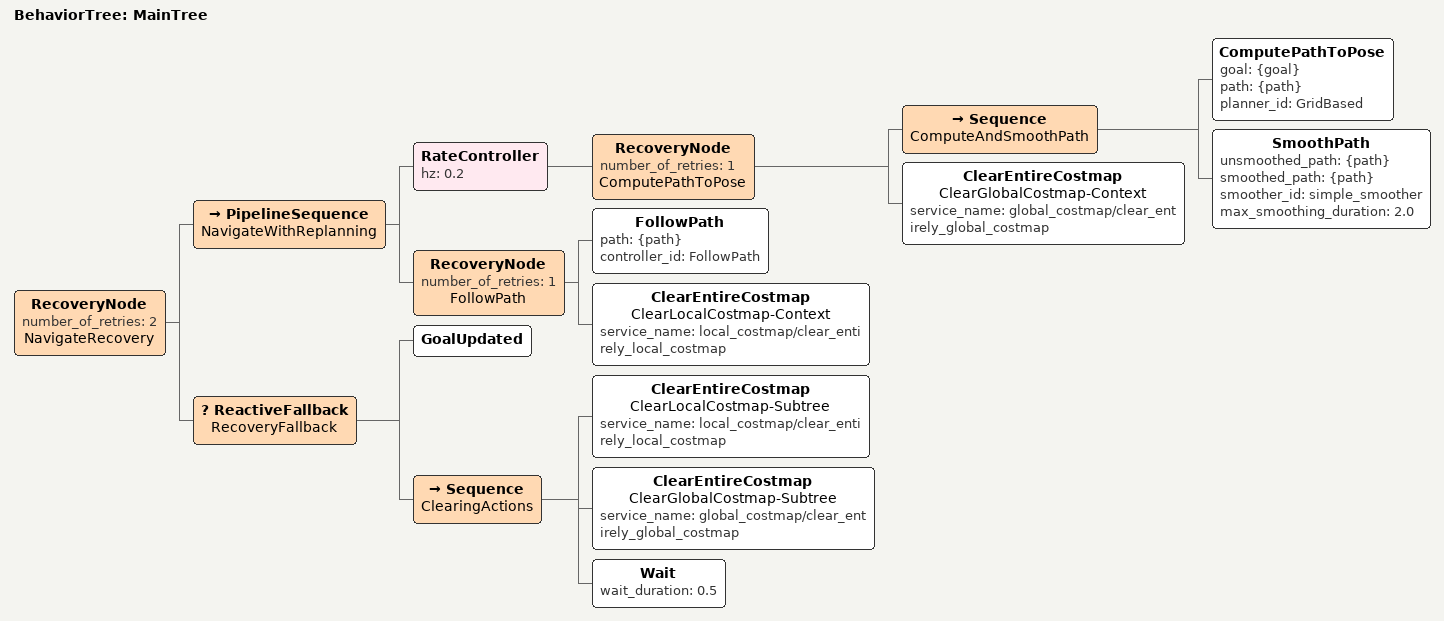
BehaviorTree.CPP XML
<!--
  Smooth click-nav BT: replan + smooth + follow path.
  ComputePathToPose -> SmoothPath (simple_smoother) -> FollowPath.
  Recovery = clear costmaps + short wait only (no spin/backup wobble).
-->
<root main_tree_to_execute="MainTree">
  <BehaviorTree ID="MainTree">
    <RecoveryNode number_of_retries="2" name="NavigateRecovery">
      <PipelineSequence name="NavigateWithReplanning">
        <RateController hz="0.2">
          <RecoveryNode number_of_retries="1" name="ComputePathToPose">
            <Sequence name="ComputeAndSmoothPath">
              <ComputePathToPose goal="{goal}" path="{path}" planner_id="GridBased"/>
              <SmoothPath unsmoothed_path="{path}" smoothed_path="{path}" smoother_id="simple_smoother" max_smoothing_duration="2.0"/>
            </Sequence>
            <ClearEntireCostmap name="ClearGlobalCostmap-Context" service_name="global_costmap/clear_entirely_global_costmap"/>
          </RecoveryNode>
        </RateController>
        <RecoveryNode number_of_retries="1" name="FollowPath">
          <FollowPath path="{path}" controller_id="FollowPath"/>
          <ClearEntireCostmap name="ClearLocalCostmap-Context" service_name="local_costmap/clear_entirely_local_costmap"/>
        </RecoveryNode>
      </PipelineSequence>
      <ReactiveFallback name="RecoveryFallback">
        <GoalUpdated/>
        <Sequence name="ClearingActions">
          <ClearEntireCostmap name="ClearLocalCostmap-Subtree" service_name="local_costmap/clear_entirely_local_costmap"/>
          <ClearEntireCostmap name="ClearGlobalCostmap-Subtree" service_name="global_costmap/clear_entirely_global_costmap"/>
          <Wait wait_duration="0.5"/>
        </Sequence>
      </ReactiveFallback>
    </RecoveryNode>
  </BehaviorTree>
</root>
